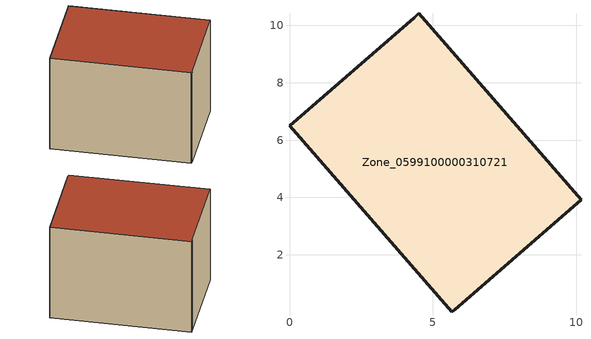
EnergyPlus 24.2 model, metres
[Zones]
Zone_0599100000310721
 floor ground (C_G): 5.66,0.02 0,6.5 4.35,10.27 4.51,10.42 10.17,3.93 5.77,0.08 z0
 wall outside (C_F): 5.77,0.08 10.17,3.93 4.51,10.42 4.35,10.27 0,6.5 5.66,0.02 5.77,0.08 z0:6.38
 roof outside (C_R): 0,6.5 5.66,0.02 5.77,0.08 10.17,3.93 4.51,10.42 4.35,10.27 z6.38
[BUILDING]
Pand.0599100000310721: North Axis=0; Terrain=City; Loads Convergence Tolerance Value=0.04; Temperature Convergence Tolerance Value=0.4; Solar Distribution=FullExterior; Maximum Number of Warmup Days=25; Minimum Number of Warmup Days=1
[Site:Location]
Rotterdam.The.Hague.AP_ZH_NLD Design_Conditions: Latitude=51.96; Longitude=4.45; Time Zone=1; Elevation=-4.5
[SITE:GROUNDTEMPERATURE:BUILDINGSURFACE]
18, 18, 18, 18, 18, 18, 18, 18, 18, 18, 18, 18
[MATERIAL] Thermal Absorptance=0.9; Solar Absorptance=0.7; Visible Absorptance=0.7
Name | Roughness | Thickness | Conductivity | Density | Specific Heat
G.TI.1946 | MediumSmooth | 0.15 | 1 | 540 | 1210
F.TI.1946 | Rough | 0.3 | 0.857143 | 1920 | 840
R.TI.1946 | MediumRough | 0.2 | 0.1 | 1500 | 1000
[CONSTRUCTION]
C_G: G.TI.1946
C_F: F.TI.1946
C_R: R.TI.1946
[ZONE]
Zone_0599100000310721: Type=1; Multiplier=1; Ceiling Height=Autocalculate; Volume=Autocalculate; Floor Area=autocalculate; Part of Total Floor Area=Yes
[ZONEINFILTRATION:DESIGNFLOWRATE]
Infil_Zone_0599100000310721: Zone or ZoneList or Space or SpaceList=Zone_0599100000310721; Schedule=AlwaysOn; Design Flow Rate Calculation Method=Flow/Area; Flow Rate per Floor Area=0.003; Constant Term Coefficient=1; Temperature Term Coefficient=0; Velocity Term Coefficient=0; Velocity Squared Term Coefficient=0
[HVACTEMPLATE:ZONE:IDEALLOADSAIRSYSTEM]
Zone_0599100000310721: Maximum Heating Supply Air Temperature=50; Minimum Cooling Supply Air Temperature=13; Maximum Heating Supply Air Humidity Ratio=0.0156; Minimum Cooling Supply Air Humidity Ratio=0.0077; Heating Limit=NoLimit; Cooling Limit=NoLimit; Dehumidification Control Type=ConstantSensibleHeatRatio; Cooling Sensible Heat Ratio=0.7; Dehumidification Setpoint=60; Humidification Control Type=None; Humidification Setpoint=30; Outdoor Air Method=None; Outdoor Air Flow Rate per Person=0.00944; Outdoor Air Flow Rate per Zone Floor Area=0; Outdoor Air Flow Rate per Zone=0; Demand Controlled Ventilation Type=None; Outdoor Air Economizer Type=NoEconomizer; Heat Recovery Type=None; Sensible Heat Recovery Effectiveness=0.7; Latent Heat Recovery Effectiveness=0.65
[ZONECONTROL:THERMOSTAT]
ThermostatControl_Zone_0599100000310721: Zone or ZoneList=Zone_0599100000310721; Control Type Schedule=DualSetpointControlType; Control 1=Thermostat_Zone_0599100000310721; Temperature Difference Between Cutout And Setpoint=0
[THERMOSTATSETPOINT:DUALSETPOINT]
Thermostat_Zone_0599100000310721: Heating Setpoint Temperature Schedule=HeatingSetpoint_Zone_0599100000310721; Cooling Setpoint Temperature Schedule=CoolingSetpoint_Zone_0599100000310721
[SCHEDULE:COMPACT]
HeatingSetpoint_Zone_0599100000310721: Through: 12/31, For: AllDays, Until: 24:00, 21
CoolingSetpoint_Zone_0599100000310721: Through: 12/31, For: AllDays, Until: 24:00, 24
DualSetpointControlType: Through: 12/31, For: AllDays, Until: 24:00, 4
AlwaysOn: Through: 12/31, For: AllDays, Until: 24:00, 1
